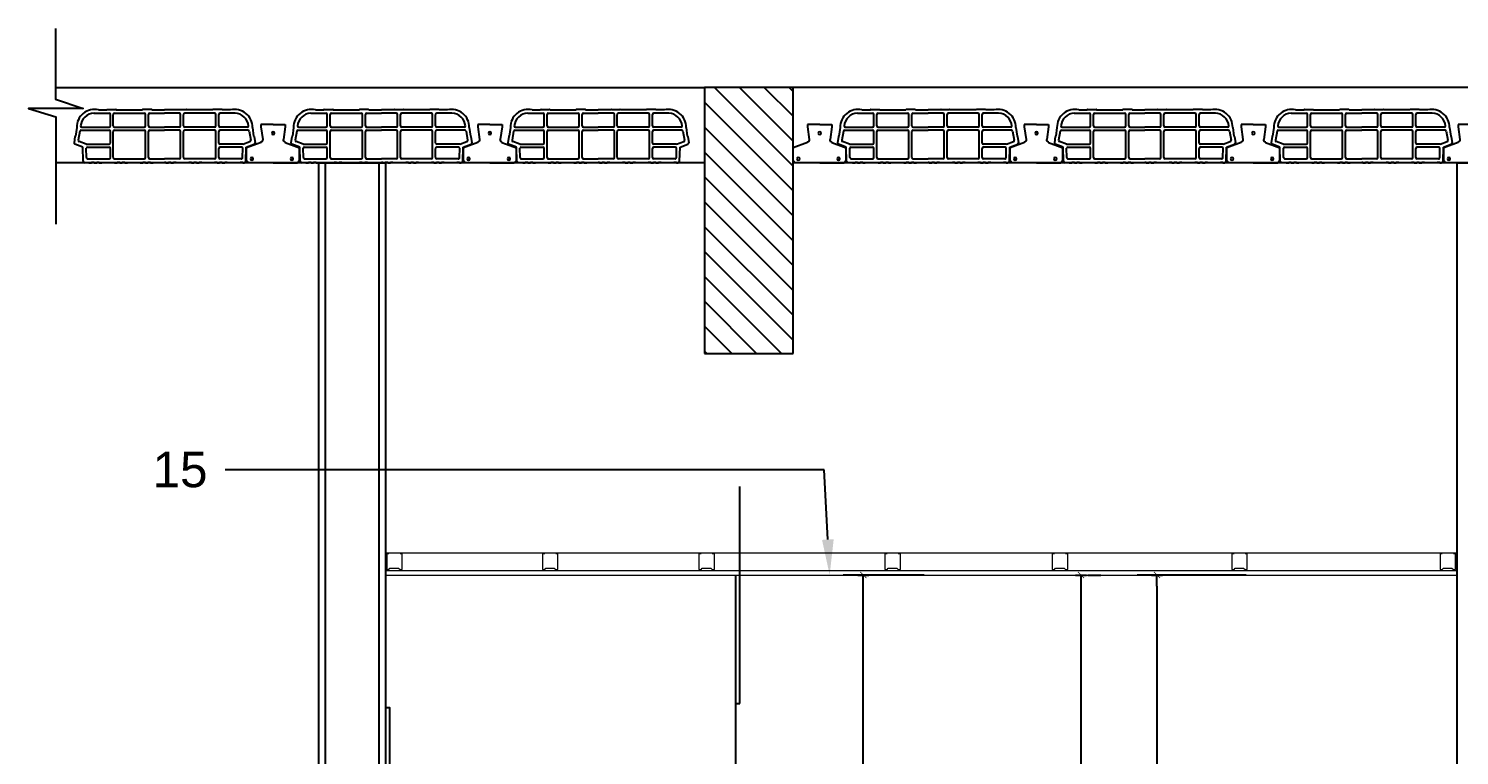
# Model space of a CAD drawing. Header units: metres. Extents: x 198 to 412, y -54 to 17.
# Drawn here: x 249.907 to 253.137, y -6.423 to -4.784 of the extents above; entities that cross this region are included whole.
import ezdxf
from ezdxf import colors
from ezdxf.entities.mleader import LeaderData, LeaderLine
from ezdxf.math import Vec2, Vec3

# ---------------------------------------------------------------- set-up
doc = ezdxf.new("R2010")
doc.units = ezdxf.units.M
doc.header["$LTSCALE"] = 10
for name, color, linetype in [('01', 1, 'Continuous'), ('02', 2, 'Continuous'), ('1_MUROS', 6, 'Continuous'), ('A- Hatch Hormigon', 255, 'Continuous'), ('A-MUROS', 6, 'Continuous'), ('A-TEXTOS', 2, 'Continuous'), ('Corte t', 2, 'Continuous'), ('Losa rap sapito', 251, 'Continuous'), ('piso', 1, 'Continuous'), ('TCOTA', 1, 'Continuous'), ('TM-REVEST', 252, 'Continuous')]:
    doc.layers.add(name, color=color, linetype=linetype)
doc.layers.add('A-Cielorraso', color=1, linetype='Continuous', lineweight=5)
doc.styles.add('ARIAL', font='arial.ttf')
doc.dimstyles.new('ST-COTA-25', dxfattribs={"dimscale": 0.25, "dimtxt": 0.18, "dimasz": 0.1, "dimexe": 0.18, "dimexo": 0.0625, "dimgap": 0.09, "dimtad": 1, "dimzin": 4, "dimdsep": 46, "dimtxsty": 'ARIAL', "dimblk1": 'COTA_N', "dimblk2": 'COTA_N', "dimsah": 1, "dimcen": 0.09, "dimclrd": 8, "dimclre": 8, "dimclrt": 1, "dimadec": 0, "dimazin": 0, "dimtfac": 1, "dimtix": 1, "dimtmove": 0, "dimatfit": 3, "dimldrblk": 'COTA_N', "dimfxl": 0.18, "dimtolj": 1, "dimtzin": 0, "dimarcsym": 0})

# ---------------------------------------------------------------- blocks, each defined once
blk = doc.blocks.new('VIGUETA NUEVA')
at = {"layer": '02'}
for p, q in [((852.3054, 1549.6661), (852.2767, 1549.6661)), ((852.2767, 1549.6661), (852.2767, 1549.6611)), ((852.2767, 1549.6611), (852.2809, 1549.6312)), ((852.3054, 1549.6661), (852.3342, 1549.6661)), ((852.3342, 1549.6611), (852.3299, 1549.6312)), ((852.3342, 1549.6661), (852.3342, 1549.6611)), ((852.2769, 1549.6243), (852.2429, 1549.6111)), ((852.3339, 1549.6243), (852.3679, 1549.6111)), ((852.2429, 1549.5811), (852.2429, 1549.6111)), ((852.3679, 1549.5811), (852.3679, 1549.6111)), ((852.2429, 1549.5811), (852.2479, 1549.5761)), ((852.3054, 1549.5761), (852.2479, 1549.5761)), ((852.3054, 1549.5761), (852.3629, 1549.5761)), ((852.3679, 1549.5811), (852.3629, 1549.5761))]:
    blk.add_line(p, q, dxfattribs=at)
for centre, start, end in [((852.2739, 1549.6307), 294.8533, 4.4381), ((852.3369, 1549.6307), 175.5619, 245.1467)]:
    blk.add_arc(centre, 0.00704, start, end, dxfattribs=at)
blk = doc.blocks.new('VIGUETA NUEVA1')
at = {"layer": 'piso'}
for centre in [(0, -0.02), (-0.0444, -0.0805), (0.0504, -0.0805)]:
    blk.add_circle(centre, 0.00324, dxfattribs=at)
at = {"layer": '1_MUROS'}
blk.add_blockref('VIGUETA NUEVA', (-852.3054, -1549.6661), dxfattribs=at)
blk = doc.blocks.new('Losa rap zapito')
at = {"layer": 'Losa rap sapito'}
for p, q in [((283.7711, -291.7719), (283.8051, -291.7719)), ((283.7813, -291.7641), (283.8003, -291.7641)), ((283.8012, -291.7632), (283.8205, -291.7632)), ((283.8176, -291.7719), (283.8844, -291.7719)), ((283.8215, -291.7641), (283.8806, -291.7641)), ((283.9008, -291.7632), (283.8815, -291.7632)), ((283.897, -291.7719), (283.9304, -291.7719)), ((283.9018, -291.7641), (283.9304, -291.7641)), ((283.959, -291.7641), (283.9304, -291.7641)), ((283.9638, -291.7719), (283.9304, -291.7719)), ((283.9599, -291.7632), (283.9792, -291.7632)), ((284.0431, -291.7719), (283.9763, -291.7719)), ((284.0393, -291.7641), (283.9802, -291.7641)), ((284.0595, -291.7632), (284.0402, -291.7632)), ((284.0896, -291.7719), (284.0556, -291.7719)), ((284.0795, -291.7641), (284.0605, -291.7641)), ((283.732, -291.8042), (283.7293, -291.8235)), ((283.7437, -291.8035), (283.8051, -291.8035)), ((283.808, -291.8006), (283.808, -291.7747)), ((283.8147, -291.8006), (283.8147, -291.7747)), ((283.8176, -291.8035), (283.8844, -291.8035)), ((283.8873, -291.8006), (283.8873, -291.7747)), ((283.8941, -291.8006), (283.8941, -291.7747)), ((283.897, -291.8035), (283.9304, -291.8035)), ((283.9638, -291.8035), (283.9304, -291.8035)), ((283.9667, -291.8006), (283.9667, -291.7747)), ((283.9734, -291.8006), (283.9734, -291.7747)), ((284.0431, -291.8035), (283.9763, -291.8035)), ((284.046, -291.8006), (284.046, -291.7747)), ((284.0527, -291.8006), (284.0527, -291.7747)), ((284.117, -291.8035), (284.0556, -291.8035)), ((284.1287, -291.8042), (284.1314, -291.8235)), ((283.7282, -291.8243), (283.7262, -291.8386)), ((283.7394, -291.8124), (283.7357, -291.8329)), ((283.7534, -291.842), (283.7376, -291.836)), ((283.7422, -291.8103), (283.8051, -291.8103)), ((283.7534, -291.8103), (283.8051, -291.8103)), ((283.808, -291.8391), (283.808, -291.8132)), ((283.8147, -291.8721), (283.8147, -291.8132)), ((283.8176, -291.8103), (283.8844, -291.8103)), ((283.8873, -291.8721), (283.8873, -291.8132)), ((283.8941, -291.8721), (283.8941, -291.8132)), ((283.897, -291.8103), (283.9304, -291.8103)), ((283.9638, -291.8103), (283.9304, -291.8103)), ((283.9667, -291.8721), (283.9667, -291.8132)), ((283.9734, -291.8721), (283.9734, -291.8132)), ((284.0431, -291.8103), (283.9763, -291.8103)), ((284.046, -291.8721), (284.046, -291.8132)), ((284.0527, -291.8391), (284.0527, -291.8132)), ((284.1186, -291.8103), (284.0556, -291.8103)), ((284.1073, -291.8103), (284.0556, -291.8103)), ((284.1073, -291.842), (284.1232, -291.836)), ((284.1214, -291.8124), (284.125, -291.8329)), ((284.1325, -291.8243), (284.1346, -291.8386)), ((283.7459, -291.8484), (283.728, -291.8417)), ((283.7466, -291.8799), (283.7459, -291.8484)), ((283.7534, -291.842), (283.8051, -291.842)), ((283.7542, -291.8721), (283.7536, -291.851)), ((283.7565, -291.8487), (283.8051, -291.8487)), ((283.808, -291.8721), (283.808, -291.8516)), ((284.0527, -291.8721), (284.0527, -291.8516)), ((284.1073, -291.842), (284.0556, -291.842)), ((284.1043, -291.8487), (284.0556, -291.8487)), ((284.1066, -291.8721), (284.1071, -291.851)), ((284.1141, -291.8799), (284.1149, -291.8484)), ((284.1149, -291.8484), (284.1327, -291.8417)), ((283.7541, -291.8836), (283.7504, -291.8836)), ((283.7541, -291.8836), (283.7516, -291.8836)), ((283.7541, -291.8836), (283.7516, -291.8836)), ((283.7541, -291.8836), (283.7541, -291.8827)), ((283.7541, -291.8827), (283.7598, -291.8827)), ((283.7571, -291.8749), (283.8051, -291.8749)), ((283.7598, -291.8836), (283.7598, -291.8827)), ((283.7598, -291.8836), (283.7656, -291.8836)), ((283.7714, -291.8827), (283.7656, -291.8827)), ((283.7656, -291.8836), (283.7656, -291.8827)), ((283.7714, -291.8836), (283.7714, -291.8827)), ((283.7714, -291.8836), (283.7772, -291.8836)), ((283.7772, -291.8836), (283.7772, -291.8827)), ((283.783, -291.8827), (283.7772, -291.8827)), ((283.783, -291.8836), (283.783, -291.8827)), ((283.783, -291.8836), (283.7887, -291.8836)), ((283.7887, -291.8836), (283.7887, -291.8827)), ((283.7887, -291.8827), (283.7945, -291.8827)), ((283.7945, -291.8836), (283.7945, -291.8827)), ((283.8003, -291.8836), (283.7945, -291.8836)), ((283.8003, -291.8827), (283.8061, -291.8827)), ((283.8003, -291.8836), (283.8003, -291.8827)), ((283.8061, -291.8836), (283.8061, -291.8827)), ((283.8119, -291.8836), (283.8061, -291.8836)), ((283.8119, -291.8827), (283.8176, -291.8827)), ((283.8119, -291.8836), (283.8119, -291.8827)), ((283.8119, -291.8827), (283.8176, -291.8827)), ((283.8176, -291.8749), (283.8844, -291.8749)), ((283.8176, -291.8836), (283.8176, -291.8827)), ((283.8176, -291.8836), (283.8234, -291.8836)), ((283.8292, -291.8827), (283.8234, -291.8827)), ((283.8234, -291.8836), (283.8234, -291.8827)), ((283.8292, -291.8836), (283.8292, -291.8827)), ((283.8292, -291.8836), (283.835, -291.8836)), ((283.835, -291.8836), (283.835, -291.8827)), ((283.8408, -291.8827), (283.835, -291.8827)), ((283.8408, -291.8836), (283.8408, -291.8827)), ((283.8408, -291.8836), (283.8465, -291.8836)), ((283.8465, -291.8836), (283.8465, -291.8827)), ((283.8465, -291.8827), (283.8523, -291.8827)), ((283.8523, -291.8836), (283.8523, -291.8827)), ((283.8581, -291.8836), (283.8523, -291.8836)), ((283.8581, -291.8827), (283.8639, -291.8827)), ((283.8581, -291.8836), (283.8581, -291.8827)), ((283.8639, -291.8836), (283.8639, -291.8827)), ((283.8697, -291.8836), (283.8639, -291.8836)), ((283.8697, -291.8827), (283.8755, -291.8827)), ((283.8697, -291.8836), (283.8697, -291.8827)), ((283.8697, -291.8827), (283.8755, -291.8827)), ((283.8755, -291.8836), (283.8755, -291.8827)), ((283.8755, -291.8836), (283.8812, -291.8836)), ((283.887, -291.8827), (283.8812, -291.8827)), ((283.8812, -291.8836), (283.8812, -291.8827)), ((283.887, -291.8836), (283.887, -291.8827)), ((283.887, -291.8836), (283.8928, -291.8836)), ((283.8928, -291.8836), (283.8928, -291.8827)), ((283.8986, -291.8827), (283.8928, -291.8827)), ((283.897, -291.8749), (283.9304, -291.8749)), ((283.8986, -291.8836), (283.8986, -291.8827)), ((283.8986, -291.8836), (283.9044, -291.8836)), ((283.9044, -291.8836), (283.9044, -291.8827)), ((283.9044, -291.8827), (283.9101, -291.8827)), ((283.9101, -291.8836), (283.9101, -291.8827)), ((283.9159, -291.8836), (283.9101, -291.8836)), ((283.9159, -291.8827), (283.9217, -291.8827)), ((283.9159, -291.8836), (283.9159, -291.8827)), ((283.9217, -291.8836), (283.9217, -291.8827)), ((283.9275, -291.8836), (283.9217, -291.8836)), ((283.9275, -291.8836), (283.9275, -291.8827)), ((283.9275, -291.8827), (283.9304, -291.8827)), ((283.9638, -291.8749), (283.9304, -291.8749)), ((283.9333, -291.8827), (283.9304, -291.8827)), ((283.9333, -291.8836), (283.9333, -291.8827)), ((283.9333, -291.8836), (283.939, -291.8836)), ((283.9448, -291.8827), (283.939, -291.8827)), ((283.939, -291.8836), (283.939, -291.8827)), ((283.9448, -291.8836), (283.9448, -291.8827)), ((283.9448, -291.8836), (283.9506, -291.8836)), ((283.9506, -291.8836), (283.9506, -291.8827)), ((283.9564, -291.8827), (283.9506, -291.8827)), ((283.9564, -291.8836), (283.9564, -291.8827)), ((283.9622, -291.8836), (283.9564, -291.8836)), ((283.9622, -291.8836), (283.9622, -291.8827)), ((283.9622, -291.8827), (283.9679, -291.8827)), ((283.9679, -291.8836), (283.9679, -291.8827)), ((283.9737, -291.8836), (283.9679, -291.8836)), ((283.9737, -291.8827), (283.9795, -291.8827)), ((283.9737, -291.8836), (283.9737, -291.8827)), ((284.0431, -291.8749), (283.9763, -291.8749)), ((283.9795, -291.8836), (283.9795, -291.8827)), ((283.9853, -291.8836), (283.9795, -291.8836)), ((283.9911, -291.8827), (283.9853, -291.8827)), ((283.9853, -291.8836), (283.9853, -291.8827)), ((283.9911, -291.8827), (283.9853, -291.8827)), ((283.9911, -291.8836), (283.9911, -291.8827)), ((283.9911, -291.8836), (283.9968, -291.8836)), ((284.0026, -291.8827), (283.9968, -291.8827)), ((283.9968, -291.8836), (283.9968, -291.8827)), ((284.0026, -291.8836), (284.0026, -291.8827)), ((284.0026, -291.8836), (284.0084, -291.8836)), ((284.0084, -291.8836), (284.0084, -291.8827)), ((284.0142, -291.8827), (284.0084, -291.8827)), ((284.0142, -291.8836), (284.0142, -291.8827)), ((284.02, -291.8836), (284.0142, -291.8836)), ((284.02, -291.8836), (284.02, -291.8827)), ((284.02, -291.8827), (284.0258, -291.8827)), ((284.0258, -291.8836), (284.0258, -291.8827)), ((284.0315, -291.8836), (284.0258, -291.8836)), ((284.0315, -291.8827), (284.0373, -291.8827)), ((284.0315, -291.8836), (284.0315, -291.8827)), ((284.0373, -291.8836), (284.0373, -291.8827)), ((284.0431, -291.8836), (284.0373, -291.8836)), ((284.0489, -291.8827), (284.0431, -291.8827)), ((284.0431, -291.8836), (284.0431, -291.8827)), ((284.0489, -291.8827), (284.0431, -291.8827)), ((284.0489, -291.8836), (284.0489, -291.8827)), ((284.0489, -291.8836), (284.0547, -291.8836)), ((284.0604, -291.8827), (284.0547, -291.8827)), ((284.0547, -291.8836), (284.0547, -291.8827)), ((284.1037, -291.8749), (284.0556, -291.8749)), ((284.0604, -291.8836), (284.0604, -291.8827)), ((284.0604, -291.8836), (284.0662, -291.8836)), ((284.0662, -291.8836), (284.0662, -291.8827)), ((284.072, -291.8827), (284.0662, -291.8827)), ((284.072, -291.8836), (284.072, -291.8827)), ((284.0778, -291.8836), (284.072, -291.8836)), ((284.0778, -291.8836), (284.0778, -291.8827)), ((284.0778, -291.8827), (284.0836, -291.8827)), ((284.0836, -291.8836), (284.0836, -291.8827)), ((284.0893, -291.8836), (284.0836, -291.8836)), ((284.0893, -291.8827), (284.0951, -291.8827)), ((284.0893, -291.8836), (284.0893, -291.8827)), ((284.0951, -291.8836), (284.0951, -291.8827)), ((284.1009, -291.8836), (284.0951, -291.8836)), ((284.1009, -291.8836), (284.1009, -291.8827)), ((284.1067, -291.8827), (284.1009, -291.8827)), ((284.1067, -291.8836), (284.1067, -291.8827)), ((284.1067, -291.8836), (284.1092, -291.8836)), ((284.1067, -291.8836), (284.1092, -291.8836)), ((284.1067, -291.8836), (284.1103, -291.8836))]:
    blk.add_line(p, q, dxfattribs=at)
for centre, radius, start, end in [((283.7724, -291.8035), 0.0404, 77.2971, 181.0135), ((283.7724, -291.8035), 0.0317, 92.259, 174.7894), ((283.8012, -291.7641), 0.000963, 90, 180), ((283.8051, -291.7747), 0.00289, 0, 90), ((283.8176, -291.7747), 0.00289, 90, 180), ((283.8205, -291.7641), 0.000963, 0, 90), ((283.8815, -291.7641), 0.000963, 90, 180), ((283.8844, -291.7747), 0.00289, 0, 90), ((283.897, -291.7747), 0.00289, 90, 180), ((283.9008, -291.7641), 0.000963, 0, 90), ((283.9599, -291.7641), 0.000963, 90, 180), ((283.9638, -291.7747), 0.00289, 0, 90), ((283.9763, -291.7747), 0.00289, 90, 180), ((283.9792, -291.7641), 0.000963, 0, 90), ((284.0402, -291.7641), 0.000963, 90, 180), ((284.0431, -291.7747), 0.00289, 0, 90), ((284.0556, -291.7747), 0.00289, 90, 180), ((284.0595, -291.7641), 0.000963, 0, 90), ((284.0883, -291.8035), 0.0404, 358.9865, 102.7029), ((284.0883, -291.8035), 0.0317, 5.2106, 87.741), ((283.7437, -291.8006), 0.00289, 180.2316, 270), ((283.8051, -291.8006), 0.00289, 270, 0), ((283.8176, -291.8006), 0.00289, 180, 270), ((283.8844, -291.8006), 0.00289, 270, 0), ((283.897, -291.8006), 0.00289, 180, 270), ((283.9638, -291.8006), 0.00289, 270, 0), ((283.9763, -291.8006), 0.00289, 180, 270), ((284.0431, -291.8006), 0.00289, 270, 0), ((284.0556, -291.8006), 0.00289, 180, 270), ((284.117, -291.8006), 0.00289, 270, 359.7684), ((283.7292, -291.8244), 0.000963, 81.8699, 171.8699), ((283.7386, -291.8333), 0.00289, 171.8699, 249.444), ((283.7422, -291.8132), 0.00289, 90, 165.2593), ((283.8051, -291.8132), 0.00289, 0, 90), ((283.8176, -291.8132), 0.00289, 90, 180), ((283.8844, -291.8132), 0.00289, 0, 90), ((283.897, -291.8132), 0.00289, 90, 180), ((283.9638, -291.8132), 0.00289, 0, 90), ((283.9763, -291.8132), 0.00289, 90, 180), ((284.0431, -291.8132), 0.00289, 0, 90), ((284.0556, -291.8132), 0.00289, 90, 180), ((284.1186, -291.8132), 0.00289, 14.7407, 90), ((284.1222, -291.8333), 0.00289, 290.556, 8.1301), ((284.1316, -291.8244), 0.000963, 8.1301, 98.1301), ((283.729, -291.839), 0.00289, 171.8699, 249.444), ((283.7565, -291.8516), 0.00289, 90, 168.5947), ((283.8051, -291.8391), 0.00289, 270, 0), ((283.8051, -291.8516), 0.00289, 0, 90), ((284.0556, -291.8391), 0.00289, 180, 270), ((284.0556, -291.8516), 0.00289, 90, 180), ((284.1043, -291.8516), 0.00289, 11.4053, 90), ((284.1317, -291.839), 0.00289, 290.556, 8.1301), ((283.7505, -291.8797), 0.0039, 182.4799, 268.1248), ((283.7571, -291.8721), 0.00289, 180, 271.41), ((283.8051, -291.8721), 0.00289, 270, 0), ((283.8176, -291.8721), 0.00289, 180, 270), ((283.8844, -291.8721), 0.00289, 270, 0), ((283.897, -291.8721), 0.00289, 180, 270), ((283.9638, -291.8721), 0.00289, 270, 0), ((283.9763, -291.8721), 0.00289, 180, 270), ((284.0431, -291.8721), 0.00289, 270, 0), ((284.0556, -291.8721), 0.00289, 180, 270), ((284.1037, -291.8721), 0.00289, 268.59, 0), ((284.1102, -291.8797), 0.0039, 271.8752, 357.5201)]:
    blk.add_arc(centre, radius, start, end, dxfattribs=at)
blk = doc.blocks.new('COTA_N')
for p, q in [((-1, 0), (0, 0)), ((0, 0.5), (0, -0.5))]:
    blk.add_line(p, q)
at = {"color": 3, "const_width": 0.065}
blk.add_lwpolyline([(0.14, 0.14), (0.28, 0.28), (0, 0), (-0.14, -0.14), (-0.28, -0.28)], dxfattribs=at)
blk = doc.blocks.new('*D241')
at = {"layer": 'Defpoints', "color": 0, "transparency": 16777216}
for p in [(252.6711, -6.0163), (252.4541, -7.5663), (252.6719, -7.5663)]:
    blk.add_point(p, dxfattribs=at)
at = {"layer": 'TCOTA', "color": 8, "lineweight": -2, "transparency": 16777216}
for p, q in [((252.6555, -6.0163), (252.4091, -6.0163)), ((252.4541, -6.0413), (252.4541, -7.5413)), ((252.6562, -7.5663), (252.4091, -7.5663))]:
    blk.add_line(p, q, dxfattribs=at)
at = {"layer": 'TCOTA', "color": 8, "lineweight": -2, "transparency": 16777216, "xscale": 0.025, "yscale": 0.025, "zscale": 0.025}
for p, rotation in [((252.4541, -6.0163), 90), ((252.4541, -7.5663), 270)]:
    blk.add_blockref('COTA_N', p, dxfattribs=dict(at, rotation=rotation))
at = {"layer": 'TCOTA', "color": 1, "transparency": 16777216, "insert": (252.4086, -6.8982), "char_height": 0.045, "attachment_point": 5, "rotation": 90, "style": 'ARIAL'}
blk.add_mtext('\\A1;1.55', dxfattribs=at)
blk = doc.blocks.new('*D320')
at = {"layer": 'Defpoints', "color": 0, "transparency": 16777216}
for p in [(252.2827, -6.0163), (252.2827, -6.0163), (252.2827, -8.4163)]:
    blk.add_point(p, dxfattribs=at)
at = {"layer": 'TCOTA', "color": 8, "lineweight": -2, "transparency": 16777216}
for p, q in [((252.2984, -6.0163), (252.3277, -6.0163)), ((252.2827, -8.3913), (252.2827, -6.0413)), ((252.2984, -8.4163), (252.3277, -8.4163))]:
    blk.add_line(p, q, dxfattribs=at)
at = {"layer": 'TCOTA', "color": 8, "lineweight": -2, "transparency": 16777216, "xscale": 0.025, "yscale": 0.025, "zscale": 0.025}
for p, rotation in [((252.2827, -6.0163), 90), ((252.2827, -8.4163), 270)]:
    blk.add_blockref('COTA_N', p, dxfattribs=dict(at, rotation=rotation))
at = {"layer": 'TCOTA', "color": 1, "transparency": 16777216, "insert": (252.2373, -7.2163), "char_height": 0.045, "attachment_point": 5, "rotation": 90, "style": 'ARIAL'}
blk.add_mtext('\\A1;2.40', dxfattribs=at)
blk = doc.blocks.new('*D509')
at = {"layer": 'Defpoints', "color": 0, "transparency": 16777216}
for p in [(251.7912, -6.0163), (251.9443, -6.0163), (251.9443, -7.5163)]:
    blk.add_point(p, dxfattribs=at)
at = {"layer": 'TM-REVEST', "color": 8, "lineweight": -2, "transparency": 16777216}
for p, q in [((251.9287, -6.0163), (251.7462, -6.0163)), ((251.7912, -7.4913), (251.7912, -6.0413)), ((251.9287, -7.5163), (251.7462, -7.5163))]:
    blk.add_line(p, q, dxfattribs=at)
at = {"layer": 'TM-REVEST', "color": 8, "lineweight": -2, "transparency": 16777216, "xscale": 0.025, "yscale": 0.025, "zscale": 0.025}
for p, rotation in [((251.7912, -6.0163), 90), ((251.7912, -7.5163), 270)]:
    blk.add_blockref('COTA_N', p, dxfattribs=dict(at, rotation=rotation))
at = {"layer": 'TM-REVEST', "color": 1, "transparency": 16777216, "insert": (251.7457, -6.7663), "char_height": 0.045, "attachment_point": 5, "rotation": 90, "style": 'ARIAL'}
blk.add_mtext('\\A1;1.50', dxfattribs=at)

msp = doc.modelspace()

# ---------------------------------------------------------------- hatches: boundary and pattern name
at = {"layer": 'A- Hatch Hormigon'}
h = msp.add_hatch(dxfattribs=at)
h.set_pattern_fill('ANSI31', color=256, scale=0.0125, angle=-90, style=0)
h.set_pattern_definition([(315, (-286.13939, -11778.466692), (0.02806330038, 0.02806330038), [])])
h.paths.add_polyline_path([(251.633, -8.4863), (251.433, -8.4863), (251.433, -9.0863), (251.633, -9.0863)])
h.paths.add_polyline_path([(256.8835, -8.4863), (256.6835, -8.4863), (256.6835, -9.0863), (256.8835, -9.0863)])
h.paths.add_polyline_path([(260.6337, -8.4863), (260.4337, -8.4863), (260.4337, -9.0863), (260.6337, -9.0863)])
h.paths.add_polyline_path([(251.633, -4.9163), (251.433, -4.9163), (251.433, -5.5163), (251.633, -5.5163)])
h.paths.add_polyline_path([(256.8835, -4.9163), (256.6835, -4.9163), (256.6835, -5.5163), (256.8835, -5.5163)])
h.paths.add_polyline_path([(260.6337, -4.9163), (260.4337, -4.9163), (260.4337, -5.5163), (260.6337, -5.5163)])

# ---------------------------------------------------------------- linework, layer by layer
at = {"color": 5}
for p, q in [((249.9681, -4.9163), (251.433, -4.9163)), ((251.633, -4.9163), (251.433, -4.9163)), ((251.433, -4.9163), (251.433, -5.5163)), ((251.633, -5.5163), (251.633, -4.9163)), ((256.6835, -4.9163), (251.633, -4.9163)), ((251.433, -5.0863), (249.9686, -5.0863)), ((256.6835, -5.0863), (251.633, -5.0863)), ((251.433, -5.5163), (251.633, -5.5163))]:
    msp.add_line(p, q, dxfattribs=at)
at = {"layer": '01'}
msp.add_line((251.5027, -6.3063), (251.5127, -6.3063), dxfattribs=at)
at = {"layer": '02', "color": 3}
msp.add_lwpolyline([(249.9681, -4.7836), (249.9681, -4.9429), (250.0306, -4.9637), (249.9073, -4.9637), (249.9686, -4.9823), (249.9686, -5.2246)], dxfattribs=at)
at = {"layer": '02'}
msp.add_lwpolyline([(251.5027, -6.0163), (251.5027, -8.4163)], dxfattribs=at)
at = {"layer": 'A-Cielorraso', "linetype": 'Continuous'}
for points in [[(250.7127, -5.9663), (251.3304, -5.9663), (251.3304, -5.9663), (253.1315, -5.9663)], [(250.7206, -5.9688), (250.7156, -5.9688), (250.7156, -6.0038), (250.7206, -6.0038), (250.7229, -6.0008), (250.7423, -6.0008), (250.7456, -6.0038), (250.7506, -6.0038), (250.7506, -5.9688), (250.7456, -5.9688)], [(250.7356, -5.9663), (253.1315, -5.9663)], [(251.0721, -5.9688), (251.0671, -5.9688), (251.0671, -6.0038), (251.0721, -6.0038), (251.0744, -6.0008), (251.0938, -6.0008), (251.0971, -6.0038), (251.1021, -6.0038), (251.1021, -5.9688), (251.0971, -5.9688)], [(251.4253, -5.9688), (251.4203, -5.9688), (251.4203, -6.0038), (251.4253, -6.0038), (251.4277, -6.0008), (251.447, -6.0008), (251.4503, -6.0038), (251.4553, -6.0038), (251.4553, -5.9688), (251.4503, -5.9688)], [(251.845, -5.9688), (251.84, -5.9688), (251.84, -6.0038), (251.845, -6.0038), (251.8474, -6.0008), (251.8667, -6.0008), (251.87, -6.0038), (251.875, -6.0038), (251.875, -5.9688), (251.87, -5.9688)], [(252.2229, -5.9688), (252.2179, -5.9688), (252.2179, -6.0038), (252.2229, -6.0038), (252.2252, -6.0008), (252.2446, -6.0008), (252.2479, -6.0038), (252.2529, -6.0038), (252.2529, -5.9688), (252.2479, -5.9688)], [(252.628, -5.9688), (252.623, -5.9688), (252.623, -6.0038), (252.628, -6.0038), (252.6303, -6.0008), (252.6497, -6.0008), (252.653, -6.0038), (252.658, -6.0038), (252.658, -5.9688), (252.653, -5.9688)], [(253.0982, -5.9688), (253.0932, -5.9688), (253.0932, -6.0038), (253.0982, -6.0038), (253.1005, -6.0008), (253.1199, -6.0008), (253.1232, -6.0038), (253.1282, -6.0038), (253.1282, -5.9688), (253.1232, -5.9688)]]:
    msp.add_lwpolyline(points, dxfattribs=at)
at = {"layer": 'A-Cielorraso', "color": 2, "linetype": 'Continuous'}
for points in [[(250.7127, -6.0063), (251.3704, -6.0063), (251.3704, -6.0063), (253.1315, -6.0063)], [(250.7127, -6.0163), (251.3804, -6.0163), (251.3804, -6.0163), (253.1315, -6.0163)]]:
    msp.add_lwpolyline(points, dxfattribs=at)
at = {"layer": 'A-MUROS', "color": 1}
for points in [[(250.5627, -8.4863), (250.5627, -5.0863), (250.7127, -5.0863), (250.7127, -8.4863)], [(253.1315, -8.4863), (253.1315, -5.0863), (253.2769, -5.0863), (253.2769, -8.4863)]]:
    msp.add_lwpolyline(points, close=True, dxfattribs=at)
at = {"layer": 'A-MUROS'}
msp.add_lwpolyline([(250.5777, -8.4863), (250.5777, -5.0863), (250.6977, -5.0863), (250.6977, -8.4863), (250.5777, -8.4863)], close=True, dxfattribs=at)
at = {"layer": 'TCOTA'}
for p, q in [((251.5127, -6.3063), (251.5127, -5.8163)), ((253.1315, -6.3163), (253.1315, -6.3063))]:
    msp.add_line(p, q, dxfattribs=at)
at = {"layer": 'TM-REVEST'}
msp.add_lwpolyline([(250.7127, -6.6163), (250.7227, -6.6163), (250.7227, -6.3163), (250.7127, -6.3163)], close=True, dxfattribs=at)

# ---------------------------------------------------------------- block references
at = {"layer": 'A-MUROS'}
for p in [(-33.7162, 286.7974), (-33.2267, 286.7974), (-32.7373, 286.7974), (-31.993, 286.7974), (-31.5036, 286.7974), (-31.0142, 286.7974)]:
    msp.add_blockref('Losa rap zapito', p, dxfattribs=at)
at = {"layer": 'Corte t', "xscale": -0.9559179682510148, "yscale": 0.9559179682510148, "zscale": 0.9559179682510148}
for p in [(250.4591, -5.0002), (250.9485, -5.0002), (251.6928, -5.0002), (252.1822, -5.0002), (252.6716, -5.0002), (253.1611, -5.0002)]:
    msp.add_blockref('VIGUETA NUEVA1', p, dxfattribs=at)

# ---------------------------------------------------------------- dimensions: what is measured, and where the dimension line sits
at = {"layer": 'TCOTA'}
dim = msp.add_linear_dim(base=(252.2827, -6.0163), p1=(252.2827, -8.4163), p2=(252.2827, -6.0163), angle=90, dimstyle='ST-COTA-25', dxfattribs=at)
dim.commit()
dim.dimension.update_dxf_attribs({"geometry": '*D320', "text_midpoint": (252.2373, -7.2163)})
dim = msp.add_linear_dim(base=(252.4541, -7.5663), p1=(252.6711, -6.0163), p2=(252.6719, -7.5663), angle=90, dimstyle='ST-COTA-25', dxfattribs=at)
dim.commit()
dim.dimension.update_dxf_attribs({"geometry": '*D241', "text_midpoint": (252.4541, -6.8982), "dimtype": 160})
at = {"layer": 'TM-REVEST'}
dim = msp.add_linear_dim(base=(251.7912, -6.0163), p1=(251.9443, -7.5163), p2=(251.9443, -6.0163), angle=90, dimstyle='ST-COTA-25', dxfattribs=at)
dim.commit()
dim.dimension.update_dxf_attribs({"geometry": '*D509', "text_midpoint": (251.7457, -6.7663)})

# ---------------------------------------------------------------- leaders
at = {"layer": 'A-TEXTOS'}
ml = msp.add_multileader_mtext('Standard', dxfattribs=at)
ml.set_content('15', color=256, style='ARIAL')
ml.set_leader_properties(color=1)
ml.build(insert=Vec2(0, 0))
ml.multileader.update_dxf_attribs({"has_text_frame": 1, "dogleg_length": 41.7645, "arrow_head_size": 0.08, "scale": 0.02})
ctx = ml.context
ctx.base_point, ctx.scale, ctx.char_height, ctx.arrow_head_size, ctx.landing_gap_size, ctx.plane_origin = Vec3(250.1635, -5.7789, 0), 0.02, 0.08, 0.08, 0.04, Vec3(252.4583, -5.7589, 0)
ctx.text_align_type = 2
notes = []
notes.append((ctx, [(0, (1, 1, 0), (251.7032, -5.7789, 0), (-1, 0), 1.3521, [(0, [(251.7154, -6.0163, 0)], 0, [])])]))
ctx.mtext.insert, ctx.mtext.alignment, ctx.mtext.flow_direction = Vec3(250.3112, -5.7382, 0), 3, 5
for ctx, leaders in notes:
    for number, flags, end, landing, length, lines in leaders:
        leader = LeaderData()
        leader.index, (leader.has_last_leader_line, leader.has_dogleg_vector, leader.attachment_direction) = number, flags
        leader.last_leader_point, leader.dogleg_vector, leader.dogleg_length = Vec3(end), Vec3(landing), length
        for number, points, colour, breaks in lines:
            line = LeaderLine()
            line.index, line.vertices, line.color, line.breaks = number, Vec3.list(points), colors.encode_raw_color(colour), breaks
            leader.lines.append(line)
        ctx.leaders.append(leader)

doc.saveas('drawing.dxf')
